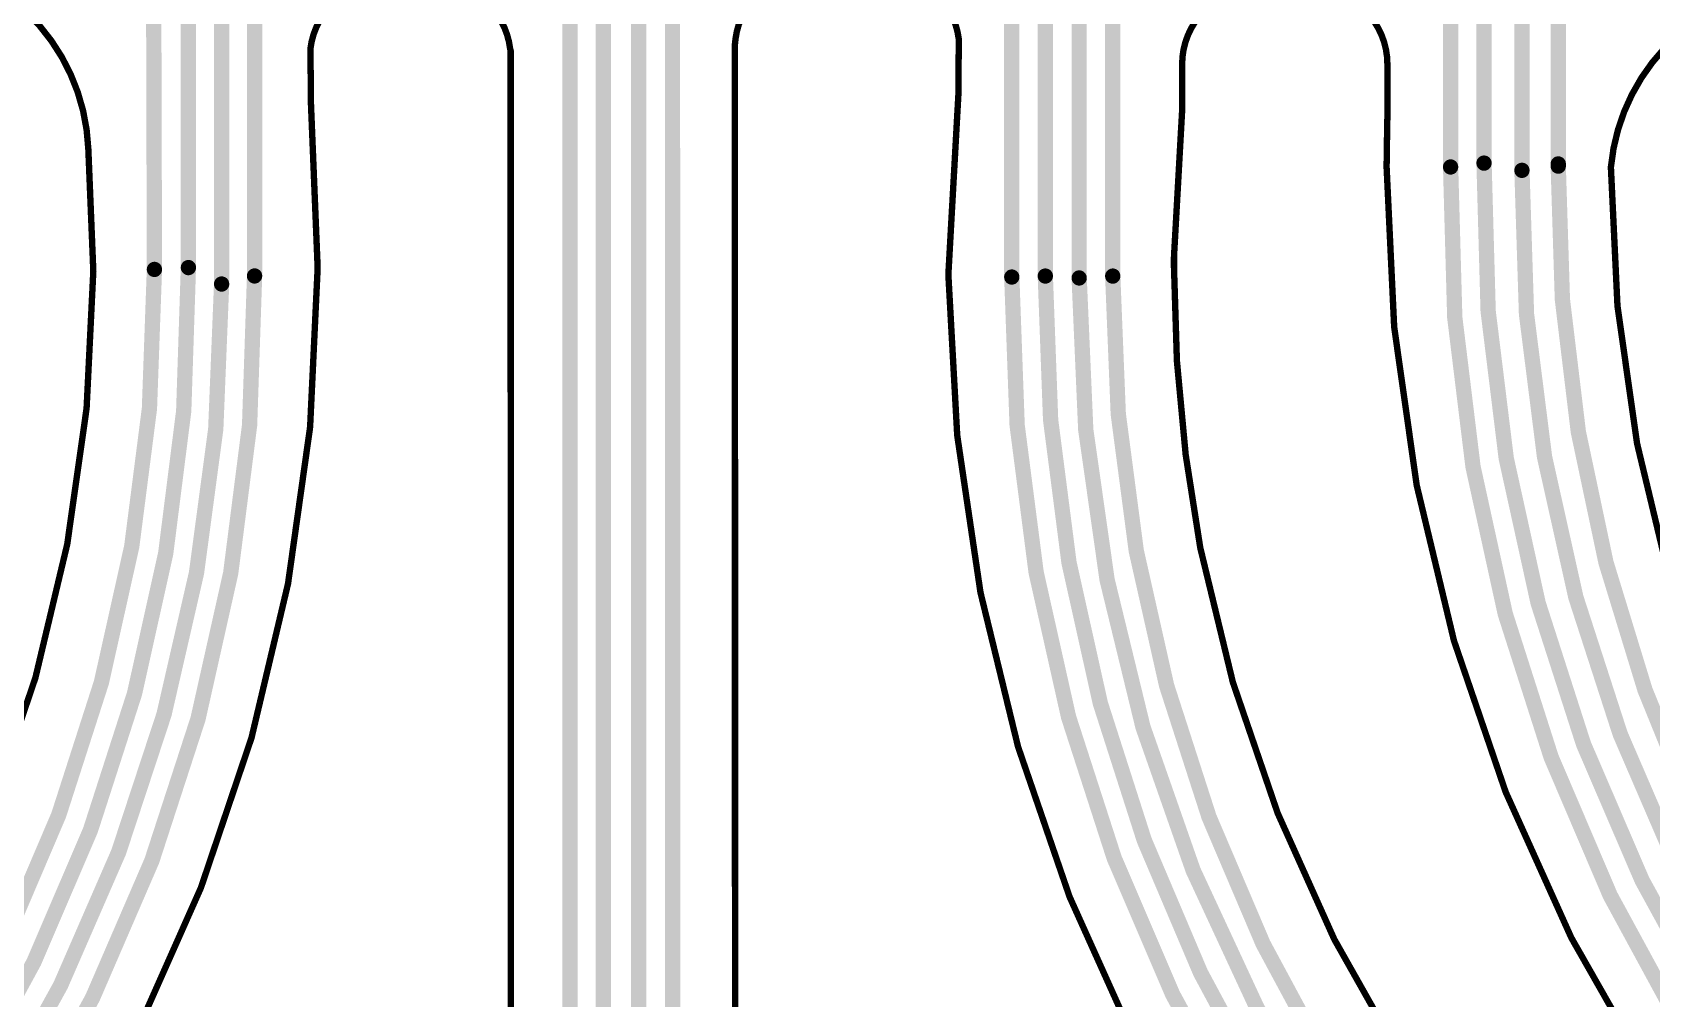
# Model space of a CAD drawing. Header units: inches. Extents: x -17 to 349, y -40 to 215.
# Drawn here: x 84.68 to 116.95, y 96.21 to 115.47 of the extents above; entities that cross this region are included whole.
import ezdxf

# ---------------------------------------------------------------- set-up
doc = ezdxf.new("R2010")
doc.units = ezdxf.units.IN
doc.layers.add('Board Outline', color=216, linetype='Continuous')
doc.layers.add('Bottom Layer', color=5, linetype='Continuous')

msp = doc.modelspace()

# ---------------------------------------------------------------- linework, layer by layer
at = {"layer": 'Board Outline', "const_width": 0.127}
for points in [[(81.77511711999999, 116.98822932, -0.4041484180288247), (85.79706741999999, 113.15149074)], [(90.22403849999999, 115.14820506, -0.3796200265151697), (91.71333447999999, 116.46932764)], [(92.71431292, 116.46932764, -0.3796200265151696), (94.20360889999999, 115.14820506)], [(98.69501723999998, 115.336193, -0.3796200265151697), (100.18431322, 116.65731558)], [(101.65639562, 116.65731558, -0.3796200265151696), (103.1456916, 115.336193)], [(107.59693492, 114.8399786, -0.4142135623730951), (109.09693446, 116.33997814)], [(110.1876511, 116.33997814, -0.4142135623730951), (111.68765064, 114.8399786)], [(116.1418937, 112.78427532, -0.3454005329415482), (119.53243302, 116.37340962)], [(140.1634865, 79.2909514, -0.3675955104976865), (111.67189502, 112.78258368)], [(140.88166134, 83.7028806, -0.3675955104976865), (116.14189624, 112.78427532)], [(85.89669384, 110.71153118, -0.3099204459937392), (66.8763839, 83.13472578)], [(90.36678142, 110.75502614, -0.3103681396936255), (68.47585491999999, 78.96069044)], [(107.95818134, 105.1965384, -0.0466688305626756), (107.43429364, 110.7971368)], [(125.03019952, 78.74299974, -0.30781316416133), (102.94007352, 110.59862056)], [(126.63263472, 82.9158997, -0.2584692511603573), (107.95818134, 105.1965384)]]:
    msp.add_lwpolyline(points, format="xyb", dxfattribs=at)
for points in [[(90.22403849999999, 115.14820506), (90.23450583999998, 114.0402469)], [(94.20360889999999, 115.14820506), (94.21426674, 115.10820514)], [(98.68431367999999, 115.23619574), (98.69501723999998, 115.33619554)], [(98.68431367999999, 114.22823484), (98.68431367999999, 115.23619574)], [(103.13736548, 114.22823484), (103.1456916, 115.33619554)], [(94.21426674, 114.98123308), (94.21426674, 115.10820514)], [(94.21426674, 114.98123308), (94.21431246, 114.9693281)], [(94.21431246, 114.57484832), (94.21431246, 114.9693281)], [(107.59693492, 113.91659716), (107.59693492, 114.8399786)], [(111.68765064, 113.73202044), (111.68765064, 114.8399786)], [(94.21431246, 114.57484832), (94.22105615999999, 32.79239314)], [(98.68431367999999, 114.22823484), (98.68434161999998, 114.22823484)], [(98.68434161999998, 114.22823484), (98.69176096, 32.79206801999999)], [(102.9393801, 110.67486628), (103.13736548, 114.22823484)], [(90.23450583999998, 114.0402469), (90.36682968, 110.79936184)], [(107.4350531, 111.01120546), (107.59693492, 113.91659716)], [(111.67164864, 112.78258622), (111.68504714, 113.73202044)], [(111.68504714, 113.73202044), (111.68765064, 113.73202044)], [(85.79706741999999, 113.15149074), (85.89669129999999, 110.71153372)], [(107.43429364, 110.7971368), (107.4350531, 111.01120546)], [(90.36678142, 110.75502614), (90.36682968, 110.79936184)], [(102.9393801, 110.67486628), (102.94007352, 110.59862056)]]:
    msp.add_lwpolyline(points, dxfattribs=at)
at = {"layer": 'Board Outline', "const_width": 0.0635}
for points in [[(90.19228849999999, 115.14820506, 1), (90.2557885, 115.14820506, 1)], [(90.19228849999999, 115.14820506, 1), (90.2557885, 115.14820506, 1)], [(94.17185889999999, 115.14820506, 1), (94.2353589, 115.14820506, 1)], [(94.17185889999999, 115.14820506, 1), (94.2353589, 115.14820506, 1)], [(98.65256368, 115.23619574, 1), (98.71606367999999, 115.23619574, 1)], [(98.65256368, 115.23619574, 1), (98.71606367999999, 115.23619574, 1)], [(98.66326724, 115.33619554, 1), (98.72676724, 115.33619554, 1)], [(98.66326724, 115.336193, 1), (98.72676724, 115.336193, 1)], [(103.1139416, 115.33619554, 1), (103.1774416, 115.33619554, 1)], [(103.1139416, 115.336193, 1), (103.1774416, 115.336193, 1)], [(94.18251673999998, 115.10820514, 1), (94.24601674, 115.10820514, 1)], [(94.18251673999998, 115.10820514, 1), (94.24601674, 115.10820514, 1)], [(94.18251673999998, 114.98123308, 1), (94.24601674, 114.98123308, 1)], [(94.18251673999998, 114.98123308, 1), (94.24601674, 114.98123308, 1)], [(94.18256246, 114.9693281, 1), (94.24606245999999, 114.9693281, 1)], [(94.18256246, 114.9693281, 1), (94.24606245999999, 114.9693281, 1)], [(107.56518492, 114.8399786, 1), (107.62868492, 114.8399786, 1)], [(107.56518492, 114.8399786, 1), (107.62868492, 114.8399786, 1)], [(111.65590064, 114.8399786, 1), (111.71940064, 114.8399786, 1)], [(111.65590064, 114.8399786, 1), (111.71940064, 114.8399786, 1)], [(94.18256246, 114.57484832, 1), (94.24606245999999, 114.57484832, 1)], [(94.18256246, 114.57484832, 1), (94.24606245999999, 114.57484832, 1)], [(98.65256368, 114.22823484, 1), (98.71606367999999, 114.22823484, 1)], [(98.65256368, 114.22823484, 1), (98.71606367999999, 114.22823484, 1)], [(98.65259162, 114.22823484, 1), (98.71609162, 114.22823484, 1)], [(98.65259162, 114.22823484, 1), (98.71609162, 114.22823484, 1)], [(103.10561548, 114.22823484, 1), (103.16911548, 114.22823484, 1)], [(103.10561548, 114.22823484, 1), (103.16911548, 114.22823484, 1)], [(90.20275584, 114.0402469, 1), (90.26625584, 114.0402469, 1)], [(90.20275584, 114.0402469, 1), (90.26625584, 114.0402469, 1)], [(107.56518492, 113.91659716, 1), (107.62868492, 113.91659716, 1)], [(107.56518492, 113.91659716, 1), (107.62868492, 113.91659716, 1)], [(111.65329714, 113.73202044, 1), (111.71679714, 113.73202044, 1)], [(111.65329714, 113.73202044, 1), (111.71679714, 113.73202044, 1)], [(111.65590064, 113.73202044, 1), (111.71940064, 113.73202044, 1)], [(111.65590064, 113.73202044, 1), (111.71940064, 113.73202044, 1)], [(85.76531742, 113.15149074, 1), (85.82881742, 113.15149074, 1)], [(85.76531742, 113.15149074, 1), (85.82881742, 113.15149074, 1)], [(111.63989864, 112.78258622, 1), (111.70339864, 112.78258622, 1)], [(111.64014502, 112.78258368, 1), (111.70364502, 112.78258368, 1)], [(116.1101437, 112.78427532, 1), (116.1736437, 112.78427532, 1)], [(116.11014624, 112.78427532, 1), (116.17364624, 112.78427532, 1)], [(107.4033031, 111.01120546, 1), (107.4668031, 111.01120546, 1)], [(107.4033031, 111.01120546, 1), (107.4668031, 111.01120546, 1)], [(85.8649413, 110.71153372, 1), (85.92844129999999, 110.71153372, 1)], [(85.86494384, 110.71153118, 1), (85.92844383999999, 110.71153118, 1)], [(90.33503141999999, 110.75502614, 1), (90.39853142, 110.75502614, 1)], [(90.33503141999999, 110.75502614, 1), (90.39853142, 110.75502614, 1)], [(90.33507968, 110.79936184, 1), (90.39857968, 110.79936184, 1)], [(90.33507968, 110.79936184, 1), (90.39857968, 110.79936184, 1)], [(102.9076301, 110.67486628, 1), (102.9711301, 110.67486628, 1)], [(102.9076301, 110.67486628, 1), (102.9711301, 110.67486628, 1)], [(107.40254364, 110.7971368, 1), (107.46604364, 110.7971368, 1)], [(107.40254364, 110.7971368, 1), (107.46604364, 110.7971368, 1)], [(102.90832352, 110.59862056, 1), (102.97182352, 110.59862056, 1)], [(102.90832352, 110.59862056, 1), (102.97182352, 110.59862056, 1)], [(107.92643134, 105.1965384, 1), (107.98993134, 105.1965384, 1)], [(107.92643134, 105.1965384, 1), (107.98993134, 105.1965384, 1)]]:
    msp.add_lwpolyline(points, format="xyb", close=True, dxfattribs=at)
at = {"layer": 'Bottom Layer', "const_width": 0.3048}
for points in [[(106.21358234, 110.61339066), (106.21358234, 117.87034592)], [(105.54453618, 110.5759028), (105.54453618, 117.48934592)], [(112.947323, 112.78914704), (112.947323, 117.43374532)], [(114.36894322, 112.72169988), (114.36894322, 117.36234592)], [(95.39604745999999, 117.301137), (95.39606016, 34.92837312)], [(96.06367884, 117.301137), (96.06369408, 29.90056504)], [(87.7917853, 110.78283406), (87.7917853, 116.80617736)], [(88.45364579999999, 110.45506738), (88.45364579999999, 116.70674144)], [(89.1104136, 110.61591796), (89.1104136, 116.70728754)], [(104.86977756, 110.6140409), (104.86977756, 116.80717812)], [(115.09295752, 112.84957364), (115.09295752, 116.95594592)], [(104.20165088, 110.59468864), (104.20165088, 116.33997814)], [(113.61346594, 112.86626144), (113.61346594, 116.15354976)], [(87.10074528, 115.99467276), (87.11448922, 110.74622758)], [(96.76377142, 115.8572486), (96.77226009999998, 34.4182954)], [(97.43988639999999, 115.85731718), (97.44842333999999, 33.95365066)], [(115.0923784, 112.80565958), (115.09295752, 112.84957364)], [(87.11448922, 110.74622504), (87.11448922, 110.74622758)]]:
    msp.add_lwpolyline(points, dxfattribs=at)
for points in [[(139.50761278, 81.44294354, -0.3699431621700549), (113.61346594, 112.86626144)], [(122.0691361, 93.16730414, -0.1791225164684258), (115.09238094, 112.80565958)], [(139.14867014, 80.75227436, -0.3677962490165181), (112.947323, 112.78914704)], [(139.5159897, 82.16587833999999, -0.3671574215201741), (114.36894068, 112.72169988)], [(87.7917853, 110.78283406, -0.3121810015699344), (68.28906586, 81.73617383999999)], [(87.11448922, 110.74622504, -0.307789068152753), (68.2948342, 82.45417596)], [(89.1104136, 110.61591796, -0.3143251668603632), (68.71957808, 80.52084988)], [(124.32388902, 80.50912016, -0.3090782491753339), (104.20165088, 110.59468864)], [(124.25393742, 81.25671074, -0.305068291575155), (104.86977756, 110.6140409)], [(124.3540058, 81.93275205999998, -0.301999857724485), (105.54453618, 110.5759028)], [(124.82248848, 82.45352064, -0.3034145428593823), (106.21358234, 110.61339066)], [(88.45364579999999, 110.45506738, -0.3104125289906787), (68.58167893999999, 81.15851941999999)]]:
    msp.add_lwpolyline(points, format="xyb", dxfattribs=at)
at = {"layer": 'Bottom Layer', "const_width": 0.1524}
for points in [[(113.53726594, 112.86626144, 1), (113.68966594, 112.86626144, 1)], [(113.53726594, 112.86626144, 1), (113.68966594, 112.86626144, 1)], [(115.0161784, 112.80565958, 1), (115.1685784, 112.80565958, 1)], [(115.01618094, 112.80565958, 1), (115.16858094, 112.80565958, 1)], [(115.01675752, 112.84957364, 1), (115.16915752, 112.84957364, 1)], [(115.01675752, 112.84957364, 1), (115.16915752, 112.84957364, 1)], [(112.871123, 112.78914704, 1), (113.023523, 112.78914704, 1)], [(112.871123, 112.78914704, 1), (113.023523, 112.78914704, 1)], [(114.29274068, 112.72169988, 1), (114.44514068, 112.72169988, 1)], [(114.29274322, 112.72169988, 1), (114.44514322, 112.72169988, 1)], [(87.03828922, 110.74622758, 1), (87.19068922, 110.74622758, 1)], [(87.03828922, 110.74622758, 1), (87.19068922, 110.74622758, 1)], [(87.03828922, 110.74622504, 1), (87.19068922, 110.74622504, 1)], [(87.03828922, 110.74622504, 1), (87.19068922, 110.74622504, 1)], [(87.7155853, 110.78283406, 1), (87.8679853, 110.78283406, 1)], [(87.7155853, 110.78283406, 1), (87.8679853, 110.78283406, 1)], [(89.0342136, 110.61591796, 1), (89.18661359999999, 110.61591796, 1)], [(89.0342136, 110.61591796, 1), (89.18661359999999, 110.61591796, 1)], [(104.12545088, 110.59468864, 1), (104.27785088, 110.59468864, 1)], [(104.12545088, 110.59468864, 1), (104.27785088, 110.59468864, 1)], [(104.79357756, 110.6140409, 1), (104.94597756, 110.6140409, 1)], [(104.79357756, 110.6140409, 1), (104.94597756, 110.6140409, 1)], [(105.46833618, 110.5759028, 1), (105.62073618, 110.5759028, 1)], [(105.46833618, 110.5759028, 1), (105.62073618, 110.5759028, 1)], [(106.13738234, 110.61339066, 1), (106.28978234, 110.61339066, 1)], [(106.13738234, 110.61339066, 1), (106.28978234, 110.61339066, 1)], [(88.37744579999999, 110.45506738, 1), (88.52984579999999, 110.45506738, 1)], [(88.37744579999999, 110.45506738, 1), (88.52984579999999, 110.45506738, 1)]]:
    msp.add_lwpolyline(points, format="xyb", close=True, dxfattribs=at)

doc.saveas('drawing.dxf')
